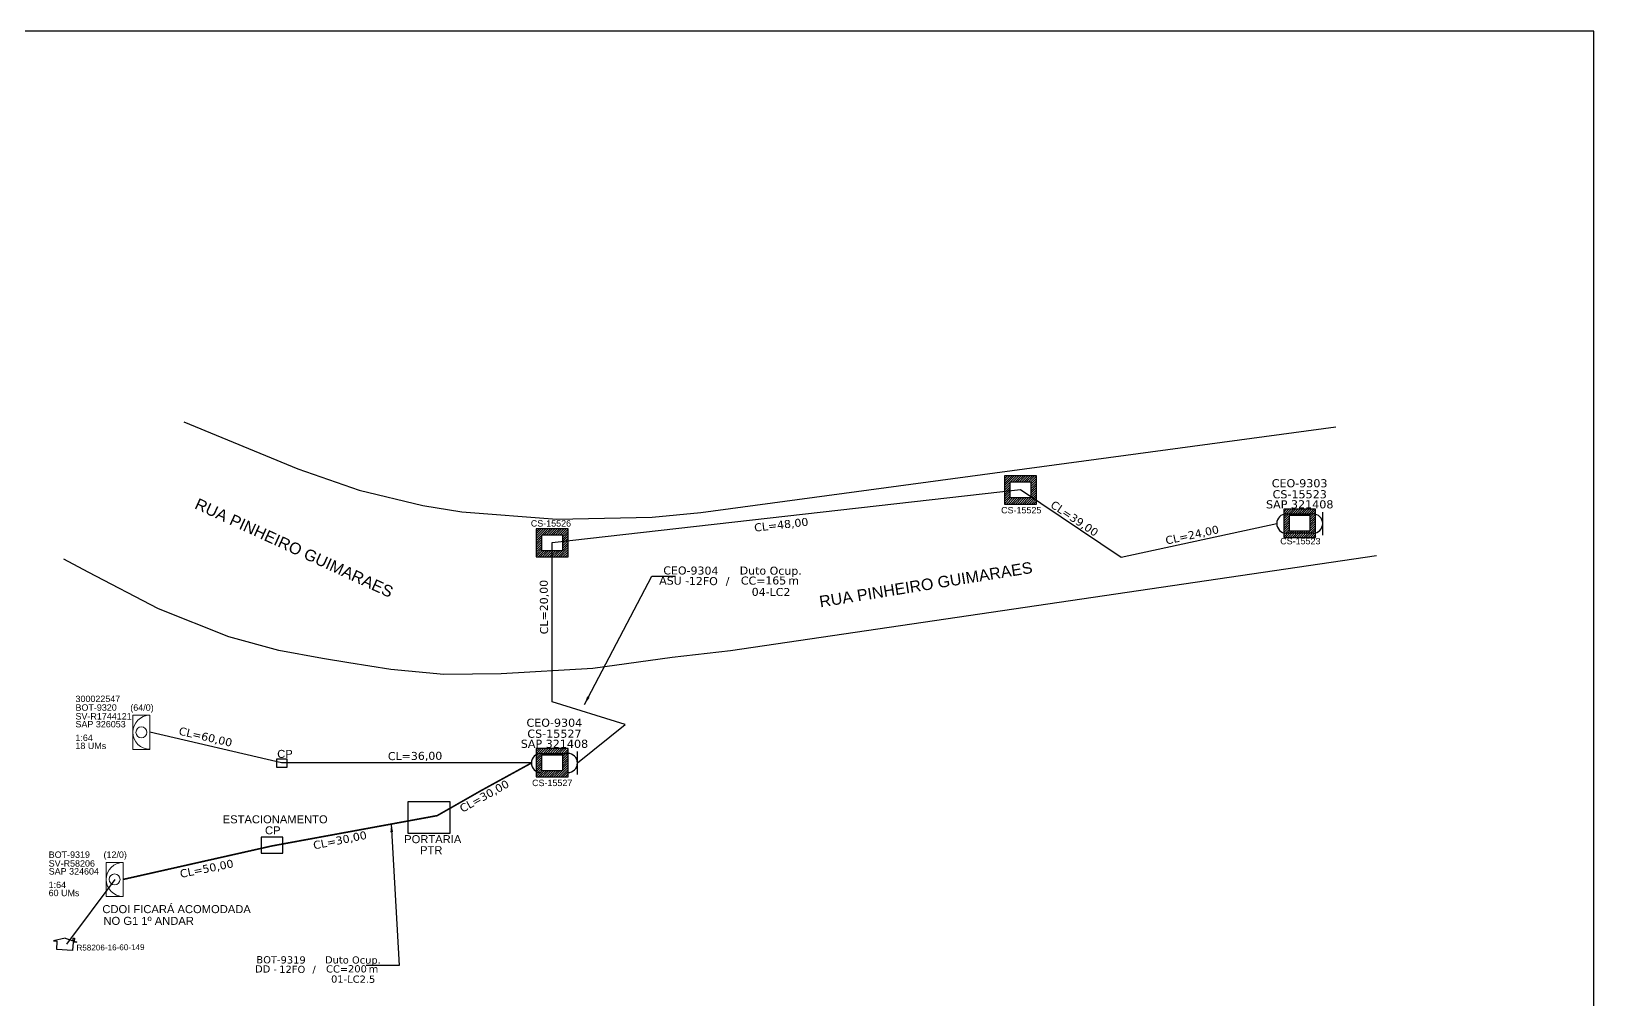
# Model space of a CAD drawing. Header units: metres. Extents: x 0 to 1748, y 0 to 594.
# Drawn here: x 287 to 841, y 250 to 594 of the extents above; entities that cross this region are included whole.
import ezdxf
from ezdxf.enums import TextEntityAlignment as Align

# ---------------------------------------------------------------- set-up
doc = ezdxf.new("R2010")
doc.units = ezdxf.units.M
for name, color, linetype in [('10.1-Caixas Subterrâneas', 5, 'Continuous'), ('20.4-CEOS', 1, 'Continuous'), ('20.5-CEO', 1, 'Continuous'), ('CAP a instalar', 1, 'Continuous'), ('celulas gpon', 7, 'Continuous'), ('label_cabos', 7, 'Continuous'), ('QUADRA', 7, 'Continuous'), ('surveys', 7, 'Continuous'), ('surveys legendas', 7, 'Continuous')]:
    doc.layers.add(name, color=color, linetype=linetype)
for name, color, linetype, lineweight in [("20.0-LEGENDA DOS CDO'S", 1, 'Continuous', 0), ('20.1-CDO_INTERIOR', 1, 'Continuous', 0), ('Segmento Logradouro Texto', 251, 'Continuous', 0)]:
    doc.layers.add(name, color=color, linetype=linetype, lineweight=lineweight)
doc.styles.add('ARIAL', font='arial.ttf')
doc.styles.add('DIGICADE', font='arial.ttf')
doc.styles.add('siredit', font='verdana.ttf')
doc.styles.get("Standard").update_dxf_attribs({"font": 'arial.ttf'})
doc.dimstyles.get("Standard").update_dxf_attribs({"dimtxt": 0.18, "dimasz": 0.18, "dimexe": 0.18, "dimexo": 0.0625, "dimgap": 0.09, "dimtad": 0, "dimtih": 1, "dimtoh": 1, "dimdec": 4, "dimzin": 0, "dimdsep": 46, "dimtxsty": 'Standard', "dimcen": 0.09, "dimadec": 0, "dimazin": 0, "dimtfac": 1, "dimtdec": 4, "dimtofl": 0, "dimtmove": 0, "dimatfit": 3, "dimfxl": 0, "dimtolj": 1, "dimtzin": 0, "dimarcsym": 0})

# ---------------------------------------------------------------- blocks, each defined once
blk = doc.blocks.new('SURVEY_SURVEY')
for p, q in [((-0.000014, 0.0000127), (-0.0000266, 0.000009)), ((-0.0000266, 0.000009), (-0.0000226, 0.000009)), ((-0.0000226, 0), (-0.0000226, 0.000009)), ((-0.0000054, 0), (-0.0000226, 0)), ((-0.000014, 0.0000127), (-0.0000014, 0.000009)), ((-0.0000055, 0.0000132), (-0.0000042, 0.0000132)), ((-0.0000055, 0.0000103), (-0.0000055, 0.0000132)), ((-0.0000014, 0.000009), (-0.0000054, 0.000009)), ((-0.0000054, 0.000009), (-0.0000054, 0)), ((-0.0000042, 0.0000132), (-0.0000042, 0.0000099))]:
    blk.add_line(p, q)
blk = doc.blocks.new('Inst CDOI-64')
at = {"layer": '20.1-CDO_INTERIOR', "color": 1, "lineweight": 18}
blk.add_lwpolyline([(-2.12, -2.13), (-2.12, 2.12), (0, 2.12), (0.01, -2.13)], close=True, dxfattribs=at)
blk.add_circle((-1.06, 0), 0.68, dxfattribs=at)
blk.add_arc((0.01, 0), 2.13, 90.0276, 270.0276, dxfattribs=at)
at = {"layer": "20.0-LEGENDA DOS CDO'S"}
for tag, p, style, flags in [('ID_ATIVIDADE', (-9.3, 3.78), 'ARIAL', 3), ('FATOR', (-1.5, 3.78), 'ARIAL', 1), ('QTDE', (-9.18, -3.66), 'DIGICADE', 3)]:
    blk.add_attdef(tag, p, '', height=0.8, rotation=0.118, dxfattribs=dict(at, style=style, flags=flags))
at = {"layer": "20.0-LEGENDA DOS CDO'S", "style": 'ARIAL'}
for tag, p, rotation in [('SURVEY', (-9.3, 1.6), 359.9724), ('FID', (-9.3, 2.69), 0.118), ('SAP', (-9.3, 0.61), 359.9724), ('1:XX', (-9.31, -1.08), 359.9724), ('UMS', (-9.31, -2.09), 359.9724)]:
    blk.add_attdef(tag, p, '', height=0.8, rotation=rotation, dxfattribs=at)
blk.add_attdef('FIBRAS_UTILIZADAS', text='', height=0.8, rotation=359.9724, dxfattribs=at).set_placement((-0.99, 2.69), align=Align.CENTER)
blk = doc.blocks.new('*X7')
at = {"color": 0, "linetype": 'Continuous'}
for p, q in [((-1.25, 0.34099), (-0.49099, 1.1)), ((-1.25, 0.517767), (-0.667767, 1.1)), ((-1.25, 0.694544), (-0.844544, 1.1)), ((-1.25, 0.87132), (-1.02132, 1.1)), ((-1.25, 1.048097), (-1.198097, 1.1)), ((-1.25, 0.164214), (-0.8035, 0.610714)), ((-1.25, -0.012563), (-0.8035, 0.433937)), ((-1.25, -0.18934), (-0.8035, 0.25716)), ((-1.25, -0.366117), (-0.8035, 0.080383)), ((-0.789214, 0.625), (-0.314214, 1.1)), ((-0.612437, 0.625), (-0.137437, 1.1)), ((-0.43566, 0.625), (0.03934, 1.1)), ((-0.258883, 0.625), (0.216117, 1.1)), ((-0.082107, 0.625), (0.392893, 1.1)), ((0.09467, 0.625), (0.56967, 1.1)), ((0.271447, 0.625), (0.746447, 1.1)), ((0.448223, 0.625), (0.923223, 1.1)), ((0.625, 0.625), (1.1, 1.1)), ((0.801777, 0.625), (1.25, 1.073223)), ((0.8035, 0.449947), (1.25, 0.896447)), ((0.8035, 0.27317), (1.25, 0.71967)), ((0.8035, 0.096393), (1.25, 0.542893)), ((0.8035, -0.080383), (1.25, 0.366117)), ((0.8035, -0.25716), (1.25, 0.18934)), ((0.8035, -0.433937), (1.25, 0.012563)), ((-1.25, -0.542893), (-0.8035, -0.096393)), ((-1.25, -0.71967), (-0.8035, -0.27317)), ((-1.25, -0.896447), (-0.8035, -0.449947)), ((-1.25, -1.073223), (-0.801777, -0.625)), ((-1.1, -1.1), (-0.625, -0.625)), ((-0.923223, -1.1), (-0.448223, -0.625)), ((-0.746447, -1.1), (-0.271447, -0.625)), ((-0.56967, -1.1), (-0.09467, -0.625)), ((-0.392893, -1.1), (0.082107, -0.625)), ((-0.216117, -1.1), (0.258883, -0.625)), ((-0.03934, -1.1), (0.43566, -0.625)), ((0.137437, -1.1), (0.612437, -0.625)), ((0.314214, -1.1), (0.789214, -0.625)), ((0.49099, -1.1), (1.25, -0.34099)), ((0.667767, -1.1), (1.25, -0.517767)), ((0.8035, -0.610714), (1.25, -0.164214)), ((0.844544, -1.1), (1.25, -0.694544)), ((1.02132, -1.1), (1.25, -0.87132)), ((1.198097, -1.1), (1.25, -1.048097))]:
    blk.add_line(p, q, dxfattribs=at)
blk = doc.blocks.new('MANHOLE_MQ')
at = {"color": 0, "linetype": 'Continuous'}
for p, q in [((0.00000623, 0.00000569), (-0.00000627, 0.00000569)), ((-0.00000627, 0.00000569), (-0.00000627, -0.00000531)), ((-0.00000404, 0.00000331), (0.00000399, 0.00000331)), ((-0.00000404, -0.00000294), (-0.00000404, 0.00000331)), ((0.00000399, 0.00000331), (0.00000399, -0.00000294)), ((0.00000623, -0.00000531), (0.00000623, 0.00000569)), ((-0.00000627, -0.00000531), (0.00000623, -0.00000531)), ((0.00000399, -0.00000294), (-0.00000404, -0.00000294)), ((0.00000399, -0.00000294), (0.00000399, -0.00000294))]:
    blk.add_line(p, q, dxfattribs=at)
at = {"color": 0, "linetype": 'Continuous', "xscale": 5e-06, "yscale": 5e-06, "zscale": 1e-05}
blk.add_blockref('*X7', (-0.00000002, 0.00000019), dxfattribs=at)
blk = doc.blocks.new('MHMZ')
at = {"color": 0}
for p, q in [((-0.0000059, 0.0000052), (0.0000066, 0.0000052)), ((-0.0000059, -0.0000055), (-0.0000059, 0.0000052)), ((0.0000066, 0.0000052), (0.0000066, -0.0000055)), ((0.0000066, -0.0000055), (-0.0000059, -0.0000055))]:
    blk.add_line(p, q, dxfattribs=at)
blk = doc.blocks.new('Inst CB DT OCUP CFOA-SM-ASU-120-S-12')
at = {"layer": 'label_cabos', "color": 0, "style": 'siredit'}
for tag, flags, p in [('ID_ATIVIDADE', 3, (1.31, 2.67)), ('FATOR', 1, (11.56, 2.55))]:
    blk.add_attdef(tag, text='', height=1, rotation=359.69, dxfattribs=dict(at, flags=flags)).set_placement(p, align=Align.MIDDLE_CENTER)
for tag, p in [('TIPO_CABO', (1.26, 0)), ('DESTINO_CABO', (3.13, 1.26)), ('CABO', (4.69, -0.05)), ('/', (7.71, -0.05)), ('LANCE', (10.91, 0)), ('TIPO_CABO', (13.11, 1.24)), ('UND', (15.96, 0)), ('FID', (13.15, -1.41))]:
    blk.add_attdef(tag, text='', height=1, rotation=359.69, dxfattribs=at).set_placement(p, align=Align.MIDDLE_CENTER)
blk.add_attdef('QTDE', (12.43, -0.47), '', height=1, rotation=359.69, dxfattribs=at)

msp = doc.modelspace()

# ---------------------------------------------------------------- linework, layer by layer
at = {"color": 7}
msp.add_lwpolyline([(0.05, -0.1), (841.05, -0.1), (841.05, 593.9), (0.05, 593.9)], close=True, dxfattribs=at)
msp.add_lwpolyline([(471.49, 412.66), (637.69, 431.41)], dxfattribs=at)
at = {"color": 4}
msp.add_lwpolyline([(316.32, 293.14), (299.19, 270.2)], dxfattribs=at)
at = {"layer": '10.1-Caixas Subterrâneas'}
for points in [[(435.38, 320.68), (420.31, 320.68), (420.31, 309.6), (435.38, 309.6)], [(375.96, 308.07), (368.24, 308.07), (368.24, 302.51), (375.96, 302.51)]]:
    msp.add_lwpolyline(points, close=True, dxfattribs=at)
at = {"layer": '20.1-CDO_INTERIOR', "color": 7, "lineweight": 18}
msp.add_lwpolyline([(322.8, 339.27), (322.79, 351.34), (328.82, 351.34), (328.83, 339.27)], close=True, dxfattribs=at)
msp.add_circle((325.81, 345.3), 1.93, dxfattribs=at)
msp.add_arc((328.83, 345.31), 6.03, 90.0276, 270.0276, dxfattribs=at)
at = {"layer": '20.5-CEO', "color": 7}
for p, q in [((731.97, 422.73), (741.5, 422.73)), ((741.5, 415.94), (731.97, 415.94))]:
    msp.add_line(p, q, dxfattribs=at)
at = {"layer": '20.5-CEO'}
msp.add_line((467.57, 337.83), (477.1, 337.83), dxfattribs=at)
at = {"layer": '20.5-CEO', "color": 7}
msp.add_lwpolyline([(744.9, 415.24), (744.9, 423.43)], dxfattribs=at)
at = {"layer": '20.5-CEO', "color": 5}
msp.add_lwpolyline([(480.5, 330.33), (480.5, 338.53)], dxfattribs=at)
at = {"layer": '20.5-CEO', "color": 7}
for centre, start, end in [((731.97, 419.33), 90, 270), ((741.5, 419.33), 270, 90)]:
    msp.add_arc(centre, 3.4, start, end, dxfattribs=at)
at = {"layer": '20.5-CEO', "color": 5}
for centre, start, end in [((467.57, 334.43), 90, 270), ((477.1, 334.43), 270, 90)]:
    msp.add_arc(centre, 3.4, start, end, dxfattribs=at)
at = {"layer": 'CAP a instalar', "color": 7, "ltscale": 5}
for p, q in [((471.49, 412.66), (637.69, 431.41)), ((637.69, 431.41), (673.34, 407.47)), ((673.34, 407.47), (728.57, 419.33)), ((471.49, 356.13), (471.49, 412.66)), ((497.44, 348.12), (471.49, 356.13)), ((375.53, 334.43), (328.81, 345.31)), ((480.5, 334.43), (497.44, 348.12)), ((464.17, 334.43), (375.53, 334.43))]:
    msp.add_line(p, q, dxfattribs=at)
at = {"layer": 'CAP a instalar', "ltscale": 5, "const_width": 0.568}
for points in [[(464.17, 334.43), (446.45, 324.72), (430.73, 315.76)], [(430.73, 315.76), (372.09, 305.01)], [(372.09, 305.01), (319.34, 293.14)]]:
    msp.add_lwpolyline(points, dxfattribs=at)
at = {"layer": 'QUADRA'}
for points in [[(340.86, 455.44), (381.31, 438.75), (403.1, 431.15), (425.59, 425.69), (439.53, 423.45), (473.2, 420.9), (506.99, 421.64), (524.27, 423.29), (749.59, 453.64)], [(340.86, 455.44), (381.31, 438.75), (403.1, 431.15), (425.59, 425.69), (439.53, 423.45), (473.2, 420.9), (506.99, 421.64), (524.27, 423.29), (749.59, 453.64)], [(763.97, 407.86), (534.84, 374.16), (514.08, 371.82), (486, 367.92), (453.49, 366.02), (433.09, 365.79), (414.31, 367.62), (399.39, 370), (390, 371.43), (374.52, 374.31), (356.81, 379.22), (331.86, 389.15), (306.87, 402.14), (298.26, 406.75)], [(763.97, 407.86), (534.84, 374.16), (514.08, 371.82), (486, 367.92), (453.49, 366.02), (433.09, 365.79), (414.31, 367.62), (399.39, 370), (390, 371.43), (374.52, 374.31), (356.81, 379.22), (331.86, 389.15), (306.87, 402.14), (298.26, 406.75)]]:
    msp.add_lwpolyline(points, dxfattribs=at)

# ---------------------------------------------------------------- block references
at = {"color": 0, "lineweight": 0, "xscale": 2.839200000000005, "yscale": 2.839199999999991, "zscale": 2.8392}
msp.add_blockref('Inst CDOI-64', (319.32, 293.14), dxfattribs=at).add_auto_attribs({'FIBRAS_UTILIZADAS': '(12/0)', 'SURVEY': 'SV-R58206 ', 'SAP': 'SAP 324604', '1:XX': '1:64', 'UMS': '60 UMs', 'FID': 'BOT-9319'})
at = {"layer": '10.1-Caixas Subterrâneas', "color": 30, "xscale": 907940.8242002404, "yscale": 907940.8242002404, "zscale": 907940.8242002404}
for p, rotation in [((637.69, 431.41), 180.0000000000625), ((736.7, 419.59), 180.0000000000625), ((471.49, 412.66), 180.0000000000625), ((471.5, 334.69), 180.0000000000624)]:
    msp.add_blockref('MANHOLE_MQ', p, dxfattribs=dict(at, rotation=rotation))
at = {"layer": '10.1-Caixas Subterrâneas', "xscale": 283920, "yscale": 283920, "zscale": 283920}
msp.add_blockref('MHMZ', (375.53, 334.43), dxfattribs=at)
at = {"layer": 'label_cabos', "color": 0, "lineweight": 0}
ref = msp.add_blockref('Inst CB DT OCUP CFOA-SM-ASU-120-S-12', (511.85, 399.1), dxfattribs=dict(at, xscale=2.839200000000005, yscale=2.839199999999991, zscale=2.8392))
ref.add_attrib('DESTINO_CABO', 'CEO-9304', dxfattribs={"color": 0, "height": 2.839, "rotation": 359.69, "style": 'siredit'}).set_placement((520.74, 402.68), align=Align.MIDDLE_CENTER)
ref.add_attrib('CABO', '12FO', dxfattribs={"color": 0, "height": 2.839, "rotation": 359.69, "style": 'siredit'}).set_placement((525.16, 398.95), align=Align.MIDDLE_CENTER)
ref.add_attrib('TIPO_CABO', 'Duto Ocup.', dxfattribs={"color": 0, "height": 2.839, "rotation": 359.69, "style": 'siredit'}).set_placement((549.07, 402.63), align=Align.MIDDLE_CENTER)
ref.add_attrib('/', '/', dxfattribs={"color": 0, "height": 2.84, "rotation": 359.69, "style": 'siredit'}).set_placement((533.75, 398.95), align=Align.MIDDLE_CENTER)
ref.add_attrib('TIPO_CABO', 'ASU - ', dxfattribs={"color": 0, "height": 2.839, "rotation": 359.69, "style": 'siredit'}).set_placement((515.44, 399.08), align=Align.MIDDLE_CENTER)
ref.add_attrib('FID', '04-LC2', dxfattribs={"color": 0, "height": 2.839, "rotation": 359.69, "style": 'siredit'}).set_placement((549.18, 395.08), align=Align.MIDDLE_CENTER)
ref.add_attrib('LANCE', 'CC=', dxfattribs={"color": 0, "height": 2.839, "rotation": 359.69, "style": 'siredit'}).set_placement((542.82, 399.1), align=Align.MIDDLE_CENTER)
ref.add_attrib('QTDE', '165', (547.14, 397.75), dxfattribs={"color": 0, "height": 2.839, "rotation": 359.69, "style": 'siredit'})
ref.add_attrib('UND', 'm', dxfattribs={"color": 0, "height": 2.84, "rotation": 359.69, "style": 'siredit'}).set_placement((557.18, 399.1), align=Align.MIDDLE_CENTER)
ref = msp.add_blockref('Inst CB DT OCUP CFOA-SM-ASU-120-S-12', (367.35, 261.4), dxfattribs=dict(at, xscale=2.555279999999982, yscale=2.555279999999996, zscale=2.55528))
ref.add_attrib('DESTINO_CABO', 'BOT-9319', dxfattribs={"color": 0, "height": 2.555, "rotation": 359.69, "style": 'siredit'}).set_placement((375.35, 264.63), align=Align.MIDDLE_CENTER)
ref.add_attrib('CABO', '12FO', dxfattribs={"color": 0, "height": 2.555, "rotation": 359.69, "style": 'siredit'}).set_placement((379.32, 261.27), align=Align.MIDDLE_CENTER)
ref.add_attrib('TIPO_CABO', 'Duto Ocup.', dxfattribs={"color": 0, "height": 2.555, "rotation": 359.69, "style": 'siredit'}).set_placement((400.84, 264.58), align=Align.MIDDLE_CENTER)
ref.add_attrib('/', '/', dxfattribs={"color": 0, "height": 2.56, "rotation": 359.69, "style": 'siredit'}).set_placement((387.06, 261.27), align=Align.MIDDLE_CENTER)
ref.add_attrib('TIPO_CABO', 'DD - ', dxfattribs={"color": 0, "height": 2.555, "rotation": 359.69, "style": 'siredit'}).set_placement((370.57, 261.39), align=Align.MIDDLE_CENTER)
ref.add_attrib('FID', '01-LC2.5', dxfattribs={"color": 0, "height": 2.555, "rotation": 359.69, "style": 'siredit'}).set_placement((400.94, 257.79), align=Align.MIDDLE_CENTER)
ref.add_attrib('LANCE', 'CC=', dxfattribs={"color": 0, "height": 2.555, "rotation": 359.69, "style": 'siredit'}).set_placement((395.22, 261.4), align=Align.MIDDLE_CENTER)
ref.add_attrib('QTDE', '200', (399.1, 260.19), dxfattribs={"color": 0, "height": 2.555, "rotation": 359.69, "style": 'siredit'})
ref.add_attrib('UND', 'm', dxfattribs={"color": 0, "height": 2.56, "rotation": 359.69, "style": 'siredit'}).set_placement((408.14, 261.4), align=Align.MIDDLE_CENTER)
at = {"layer": 'surveys', "color": 255, "xscale": 327927.5999999997, "yscale": 327927.6, "zscale": 327927.5999999999, "rotation": 356.6409381963028}
msp.add_blockref('SURVEY_SURVEY', (303.15, 267.89), dxfattribs=at)

# ---------------------------------------------------------------- texts
at = {"layer": '10.1-Caixas Subterrâneas', "color": 30, "style": 'ARIAL'}
for s, p in [('CS-15525', (630.81, 422.95)), ('CS-15526', (463.95, 418.26)), ('CS-15523', (729.82, 411.97)), ('CS-15527', (464.4, 326.23))]:
    msp.add_text(s, height=2.271, dxfattribs=at).set_placement(p)
at = {"layer": '10.1-Caixas Subterrâneas'}
for s, height, p in [('CP', 2.839, (373.98, 336.23)), ('ESTACIONAMENTO', 2.8392, (354.64, 313.04)), ('CP', 2.839, (369.66, 309.13)), ('PORTARIA', 2.839, (419.02, 306)), ('PTR', 2.839, (424.66, 302.09)), ('CDOI FICARÁ ACOMODADA', 2.8392, (311.95, 281.19)), ('NO G1 1º ANDAR', 2.8392, (312.34, 277.03))]:
    msp.add_text(s, height=height, dxfattribs=at).set_placement(p)
at = {"layer": "20.0-LEGENDA DOS CDO'S", "color": 7, "style": 'ARIAL'}
for s, height, rotation, p in [('300022547', 2.271, 0.118, (302.42, 356.04)), ('BOT-9320', 2.271, 0.118, (302.42, 352.95)), ('SAP 326053', 2.271, 359.9724, (302.41, 347.05)), ('SV-R1744121', 2.2714, 359.9724, (302.42, 349.85)), ('1:64', 2.271, 359.9724, (302.39, 342.24)), ('18 UMs', 2.271, 359.9724, (302.39, 339.37))]:
    msp.add_text(s, height=height, rotation=rotation, dxfattribs=at).set_placement(p)
msp.add_text('(64/0)', height=2.271, rotation=359.9724, dxfattribs=at).set_placement((326.01, 352.94), align=Align.CENTER)
at = {"layer": '20.4-CEOS', "color": 7, "style": 'siredit'}
msp.add_text('CEO-9303', height=2.867, dxfattribs=at).set_placement((736.7, 435.06), align=Align.TOP_CENTER)
at = {"layer": '20.4-CEOS', "color": 5, "style": 'siredit'}
msp.add_text('CEO-9304', height=2.867, dxfattribs=at).set_placement((472.3, 350.15), align=Align.TOP_CENTER)
at = {"layer": '20.5-CEO', "color": 7, "style": 'siredit'}
for s, p in [('SAP 321408', (736.74, 427.59)), ('CS-15523', (736.74, 431.16))]:
    msp.add_text(s, height=2.878, dxfattribs=at).set_placement(p, align=Align.TOP_CENTER)
at = {"layer": '20.5-CEO', "color": 5, "style": 'siredit'}
for s, p in [('CS-15527', (472.34, 346.26)), ('SAP 321408', (472.34, 342.68))]:
    msp.add_text(s, height=2.878, dxfattribs=at).set_placement(p, align=Align.TOP_CENTER)
at = {"layer": 'celulas gpon', "style": 'siredit'}
for s, rotation, p in [('CL=39,00', 326.1796, (648.04, 425.32)), ('CL=48,00', 6.5269, (543.37, 416.43)), ('CL=24,00', 12.3862, (689.45, 411.86)), ('CL=20,00', 90.4063, (470.08, 380.08)), ('CL=60,00', 346.9186, (338.85, 344.52)), ('CL=36,00', 0.39, (413.25, 335.45)), ('CL=30,00', 29.0888, (439.7, 316.76)), ('CL=30,00', 11.4469, (387.06, 303.76)), ('CL=50,00', 11.4469, (339.78, 293.68))]:
    msp.add_text(s, height=2.839, rotation=rotation, dxfattribs=at).set_placement(p)
at = {"layer": 'Segmento Logradouro Texto', "color": 7, "linetype": 'Continuous', "char_height": 4.056, "attachment_point": 1, "style": 'DIGICADE'}
for s, insert, width, rotation in [('\\fArial|b0|i0|c0|p34;\\W1.0000000000;\\T1.0000000000;\\o\\lRUA PINHEIRO GUIMARAES', (346.05, 428.49), 93.3344, 335.3927), ('RUA PINHEIRO GUIMARAES', (346.05, 428.49), 93.3344, 335.3927), ('\\fArial|b0|i0|c0|p34;\\W1.0000000000;\\T1.0000000000;\\o\\lRUA PINHEIRO GUIMARAES', (566.01, 393.59), 134.492, 9.2254), ('RUA PINHEIRO GUIMARAES', (566.01, 393.59), 134.492, 9.2254)]:
    msp.add_mtext(s, dxfattribs=dict(at, insert=insert, width=width, rotation=rotation))
at = {"layer": 'surveys legendas', "color": 0, "style": 'ARIAL'}
msp.add_text('R58206-16-60-149', height=2.0606, rotation=0.4505, dxfattribs=at).set_placement((302.77, 267.91))

# ---------------------------------------------------------------- leaders
for points in [[(482.99, 355.18), (506.84, 400.65), (515.24, 400.65)], [(414.45, 312.91), (417.26, 262.62), (405.58, 262.62)]]:
    msp.add_leader(points, dimstyle='Standard', override={"dimasz": 3})

doc.saveas('drawing.dxf')
